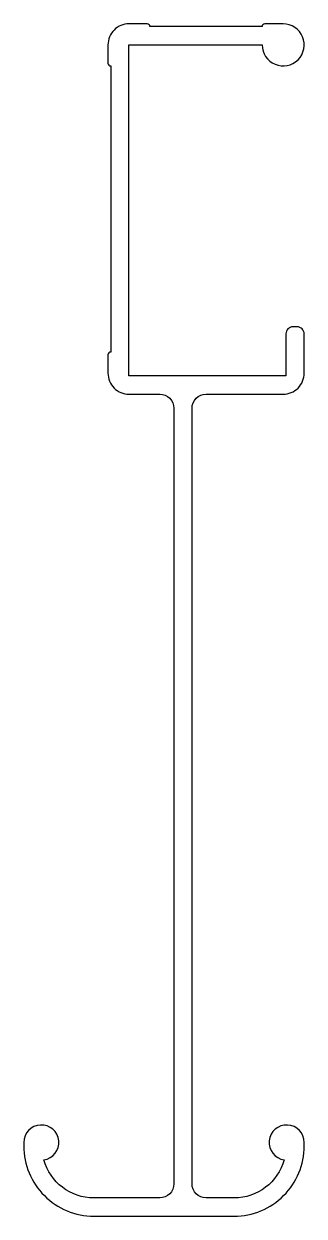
# Model space of a CAD drawing. Extents: x 27.9 to 47.9, y 127 to 212.
import ezdxf

# ---------------------------------------------------------------- set-up
doc = ezdxf.new("R2010")
doc.units = 0
doc.layers.get('0').update_dxf_attribs({"linetype": 'CONTINUOUS'})

msp = doc.modelspace()

# ---------------------------------------------------------------- linework, layer by layer
msp.add_lwpolyline([(44.856, 210.507, 2.414214), (46.356, 212.007), (45.056, 212.007, 0.414214), (44.856, 211.807), (36.856, 211.807), (36.856, 211.807, 0.414214), (36.656, 212.007), (35.356, 212.007, 0.414214), (33.856, 210.507), (33.856, 209.207, 0.414214), (34.056, 209.007), (34.056, 188.607, 0.414214), (33.856, 188.407), (33.856, 187.107, 0.414214), (35.356, 185.607), (37.556, 185.607, -0.414214), (38.556, 184.607), (38.556, 129.307, -0.414214), (37.556, 128.307), (32.856, 128.307, -0.337209), (29.29, 131.021, 2.18267), (27.856, 132.257), (27.856, 132.007, 0.414214), (32.856, 127.007), (42.856, 127.007, 0.414214), (47.856, 132.007), (47.856, 132.257, 2.18267), (46.422, 131.021, -0.337209), (42.856, 128.307), (40.856, 128.307, -0.414214), (39.856, 129.307), (39.856, 184.607, -0.414214), (40.856, 185.607), (46.356, 185.607, 0.414214), (47.856, 187.107), (47.856, 189.907, 0.414214), (47.356, 190.407), (47.056, 190.407, 0.414214), (46.556, 189.907), (46.556, 186.907), (35.356, 186.907), (35.356, 210.507), (44.87, 210.507)], format="xyb", close=True)

doc.saveas('drawing.dxf')
